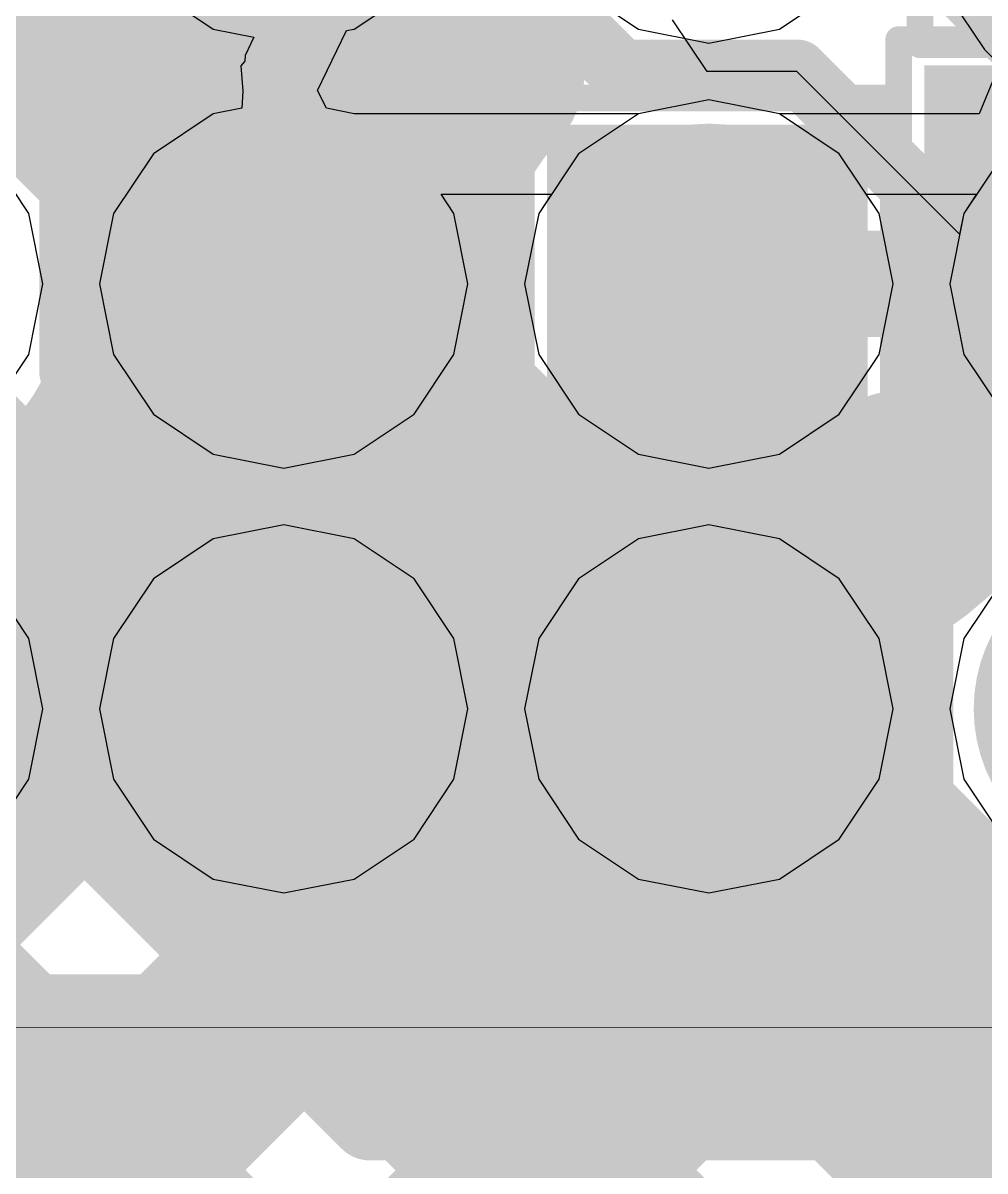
# Model space of a CAD drawing. Header units: millimetres. Extents: x 13 to 259, y -2 to 326.
# Drawn here: x 116.112 to 117.923, y 96.73 to 98.891 of the extents above; entities that cross this region are included whole.
import ezdxf

# ---------------------------------------------------------------- set-up
doc = ezdxf.new("R2010")
doc.units = ezdxf.units.MM
for name, color, linetype in [('BottomLayer', 5, 'Continuous'), ('BottomPaste', 16, 'Continuous'), ('BottomSolder', 6, 'Continuous'), ('ConnectLayer', 7, 'Continuous'), ('DrillDrawing', 1, 'Continuous'), ('Mechanical14', 56, 'Continuous'), ('Mechanical16', 56, 'Continuous'), ('MidLayer1', 16, 'Continuous'), ('MidLayer2', 76, 'Continuous'), ('MidLayer3', 90, 'Continuous'), ('MidLayer4', 156, 'Continuous'), ('MidLayer5', 130, 'Continuous'), ('MidLayer6', 216, 'Continuous'), ('MultiLayer', 9, 'Continuous'), ('TopLayer', 1, 'Continuous'), ('TopOverlay', 2, 'Continuous'), ('TopPaste', 8, 'Continuous'), ('TopSolder', 216, 'Continuous')]:
    doc.layers.add(name, color=color, linetype=linetype)

# ---------------------------------------------------------------- blocks, each defined once
blk = doc.blocks.new('CAPC0603X33N_B_3')
at = {"layer": 'BottomLayer'}
for points in [[(-0.575, -0.2), (-0.125, -0.2), (-0.575, 0.2), (-0.125, 0.2)], [(0.125, -0.2), (0.575, -0.2), (0.125, 0.2), (0.575, 0.2)]]:
    blk.add_solid(points, dxfattribs=at)
at = {"layer": 'BottomPaste'}
for points in [[(-0.575, -0.2), (-0.125, -0.2), (-0.575, 0.2), (-0.125, 0.2)], [(0.125, -0.2), (0.575, -0.2), (0.125, 0.2), (0.575, 0.2)]]:
    blk.add_solid(points, dxfattribs=at)
at = {"layer": 'BottomSolder'}
for points in [[(-0.6766, -0.3016), (-0.0234, -0.3016), (-0.6766, 0.3016), (-0.0234, 0.3016)], [(0.0234, -0.3016), (0.6766, -0.3016), (0.0234, 0.3016), (0.6766, 0.3016)]]:
    blk.add_solid(points, dxfattribs=at)
at = {"layer": 'Mechanical14', "const_width": 0.1}
for points in [[(-0.65, 0.25), (-0.65, -0.25)], [(0.65, 0.25), (-0.65, 0.25)], [(0.65, 0.25), (0.65, -0.25)], [(0.65, -0.25), (-0.65, -0.25)]]:
    blk.add_lwpolyline(points, dxfattribs=at)
at = {"layer": 'Mechanical14', "const_width": 0.05}
for points in [[(-0.675, 0.25, 1), (-0.625, 0.25, 1)], [(-0.675, 0.25, 1), (-0.625, 0.25, 1)], [(0.625, 0.25, 1), (0.675, 0.25, 1)], [(0.625, 0.25, 1), (0.675, 0.25, 1)], [(-0.675, -0.25, 1), (-0.625, -0.25, 1)], [(-0.675, -0.25, 1), (-0.625, -0.25, 1)], [(0.625, -0.25, 1), (0.675, -0.25, 1)], [(0.625, -0.25, 1), (0.675, -0.25, 1)]]:
    blk.add_lwpolyline(points, format="xyb", close=True, dxfattribs=at)
at = {"layer": 'Mechanical16', "const_width": 0.05}
for points in [[(-0.75, 0.35), (-0.75, -0.35)], [(0.75, 0.35), (-0.75, 0.35)], [(0.75, 0.35), (0.75, -0.35)], [(0, 0.3), (0, -0.3)], [(0.3, 0), (-0.3, 0)], [(0.75, -0.35), (-0.75, -0.35)]]:
    blk.add_lwpolyline(points, dxfattribs=at)
at = {"layer": 'Mechanical16', "const_width": 0.025}
for points in [[(-0.7625, 0.35, 1), (-0.7375, 0.35, 1)], [(-0.7625, 0.35, 1), (-0.7375, 0.35, 1)], [(0.7375, 0.35, 1), (0.7625, 0.35, 1)], [(0.7375, 0.35, 1), (0.7625, 0.35, 1)], [(-0.0125, 0.3, 1), (0.0125, 0.3, 1)], [(-0.3125, 0, 1), (-0.2875, 0, 1)], [(0.2875, 0, 1), (0.3125, 0, 1)], [(-0.0125, -0.3, 1), (0.0125, -0.3, 1)], [(-0.7625, -0.35, 1), (-0.7375, -0.35, 1)], [(-0.7625, -0.35, 1), (-0.7375, -0.35, 1)], [(0.7375, -0.35, 1), (0.7625, -0.35, 1)], [(0.7375, -0.35, 1), (0.7625, -0.35, 1)]]:
    blk.add_lwpolyline(points, format="xyb", close=True, dxfattribs=at)
blk = doc.blocks.new('RESC1005X40N_B_27')
at = {"layer": 'BottomLayer'}
blk.add_solid([(0.18, 0.31), (0.18, -0.31), (0.76, 0.31), (0.76, -0.31)], dxfattribs=at)
at = {"layer": 'BottomPaste'}
blk.add_solid([(0.18, 0.31), (0.18, -0.31), (0.76, 0.31), (0.76, -0.31)], dxfattribs=at)
at = {"layer": 'BottomSolder'}
blk.add_solid([(0.0784, 0.4116), (0.0784, -0.4116), (0.8616, 0.4116), (0.8616, -0.4116)], dxfattribs=at)
at = {"layer": 'Mechanical16', "const_width": 0.05}
for points in [[(0.91, 0.46), (-0.91, 0.46)], [(0.91, 0.46), (0.91, -0.46)], [(0.91, -0.46), (-0.91, -0.46)]]:
    blk.add_lwpolyline(points, dxfattribs=at)
at = {"layer": 'Mechanical16', "const_width": 0.025}
for points in [[(0.8975, 0.46, 1), (0.9225, 0.46, 1)], [(0.8975, 0.46, 1), (0.9225, 0.46, 1)], [(0.8975, -0.46, 1), (0.9225, -0.46, 1)], [(0.8975, -0.46, 1), (0.9225, -0.46, 1)]]:
    blk.add_lwpolyline(points, format="xyb", close=True, dxfattribs=at)
blk = doc.blocks.new('CAPC0603X33N_B_31')
at = {"layer": 'BottomLayer'}
for points in [[(-0.575, -0.2), (-0.125, -0.2), (-0.575, 0.2), (-0.125, 0.2)], [(0.125, -0.2), (0.575, -0.2), (0.125, 0.2), (0.575, 0.2)]]:
    blk.add_solid(points, dxfattribs=at)
at = {"layer": 'BottomPaste'}
for points in [[(-0.575, -0.2), (-0.125, -0.2), (-0.575, 0.2), (-0.125, 0.2)], [(0.125, -0.2), (0.575, -0.2), (0.125, 0.2), (0.575, 0.2)]]:
    blk.add_solid(points, dxfattribs=at)
at = {"layer": 'BottomSolder'}
for points in [[(-0.6766, -0.3016), (-0.0234, -0.3016), (-0.6766, 0.3016), (-0.0234, 0.3016)], [(0.0234, -0.3016), (0.6766, -0.3016), (0.0234, 0.3016), (0.6766, 0.3016)]]:
    blk.add_solid(points, dxfattribs=at)
at = {"layer": 'Mechanical14', "const_width": 0.1}
for points in [[(-0.65, 0.25), (-0.65, -0.25)], [(-0.65, 0.25), (0.65, 0.25)], [(0.65, 0.25), (0.65, -0.25)], [(-0.65, -0.25), (0.65, -0.25)]]:
    blk.add_lwpolyline(points, dxfattribs=at)
at = {"layer": 'Mechanical14', "const_width": 0.05}
for points in [[(-0.675, 0.25, 1), (-0.625, 0.25, 1)], [(-0.675, 0.25, 1), (-0.625, 0.25, 1)], [(0.625, 0.25, 1), (0.675, 0.25, 1)], [(0.625, 0.25, 1), (0.675, 0.25, 1)], [(-0.675, -0.25, 1), (-0.625, -0.25, 1)], [(-0.675, -0.25, 1), (-0.625, -0.25, 1)], [(0.625, -0.25, 1), (0.675, -0.25, 1)], [(0.625, -0.25, 1), (0.675, -0.25, 1)]]:
    blk.add_lwpolyline(points, format="xyb", close=True, dxfattribs=at)
at = {"layer": 'Mechanical16', "const_width": 0.05}
for points in [[(-0.75, 0.35), (-0.75, -0.35)], [(-0.75, 0.35), (0.75, 0.35)], [(0.75, 0.35), (0.75, -0.35)], [(0, 0.3), (0, -0.3)], [(-0.3, 0), (0.3, 0)], [(-0.75, -0.35), (0.75, -0.35)]]:
    blk.add_lwpolyline(points, dxfattribs=at)
at = {"layer": 'Mechanical16', "const_width": 0.025}
for points in [[(-0.7625, 0.35, 1), (-0.7375, 0.35, 1)], [(-0.7625, 0.35, 1), (-0.7375, 0.35, 1)], [(0.7375, 0.35, 1), (0.7625, 0.35, 1)], [(0.7375, 0.35, 1), (0.7625, 0.35, 1)], [(-0.0125, 0.3, 1), (0.0125, 0.3, 1)], [(-0.3125, 0, 1), (-0.2875, 0, 1)], [(0.2875, 0, 1), (0.3125, 0, 1)], [(-0.0125, -0.3, 1), (0.0125, -0.3, 1)], [(-0.7625, -0.35, 1), (-0.7375, -0.35, 1)], [(-0.7625, -0.35, 1), (-0.7375, -0.35, 1)], [(0.7375, -0.35, 1), (0.7625, -0.35, 1)], [(0.7375, -0.35, 1), (0.7625, -0.35, 1)]]:
    blk.add_lwpolyline(points, format="xyb", close=True, dxfattribs=at)
blk = doc.blocks.new('BGA144C80P12X12_1000X1000X170_150')
at = {"layer": 'Mechanical14', "const_width": 0.1}
blk.add_lwpolyline([(5, -5), (5, 5)], dxfattribs=at)
at = {"layer": 'TopLayer', "const_width": 0.2}
for points in [[(3.5, 3.6, 1), (3.7, 3.6, 1)], [(4.3, 3.6, 1), (4.5, 3.6, 1)], [(3.5, 2.8, 1), (3.7, 2.8, 1)], [(4.3, 2.8, 1), (4.5, 2.8, 1)]]:
    blk.add_lwpolyline(points, format="xyb", close=True, dxfattribs=at)
at = {"layer": 'TopOverlay'}
for const_width in [0.2, 0.001]:
    blk.add_lwpolyline([(5, -5), (5, 5)], dxfattribs=dict(at, const_width=const_width))
at = {"layer": 'TopPaste', "const_width": 0.2}
for points in [[(3.5, 3.6, 1), (3.7, 3.6, 1)], [(4.3, 3.6, 1), (4.5, 3.6, 1)], [(3.5, 2.8, 1), (3.7, 2.8, 1)], [(4.3, 2.8, 1), (4.5, 2.8, 1)]]:
    blk.add_lwpolyline(points, format="xyb", close=True, dxfattribs=at)
at = {"layer": 'TopSolder', "const_width": 0.3016}
for points in [[(3.4492, 4.4, 1), (3.7508, 4.4, 1)], [(4.2492, 4.4, 1), (4.5508, 4.4, 1)], [(3.4492, 3.6, 1), (3.7508, 3.6, 1)], [(4.2492, 3.6, 1), (4.5508, 3.6, 1)], [(3.4492, 2.8, 1), (3.7508, 2.8, 1)], [(4.2492, 2.8, 1), (4.5508, 2.8, 1)]]:
    blk.add_lwpolyline(points, format="xyb", close=True, dxfattribs=at)

msp = doc.modelspace()

# ---------------------------------------------------------------- linework, layer by layer
at = {"layer": 'BottomLayer', "const_width": 0.25}
for points in [[(116.4778, 98.4, 1), (116.7278, 98.4, 1)], [(117.2778, 98.4, 1), (117.5278, 98.4, 1)], [(116.4778, 97.6, 1), (116.7278, 97.6, 1)], [(117.2778, 97.6, 1), (117.5278, 97.6, 1)]]:
    msp.add_lwpolyline(points, format="xyb", close=True, dxfattribs=at)
at = {"layer": 'ConnectLayer'}
for p, q in [((117.8355, 98.97), (117.9217, 98.841)), ((116.3577, 98.9549), (116.4702, 98.8797)), ((116.7355, 98.8797), (116.848, 98.9549)), ((117.1577, 98.9549), (117.2702, 98.8797)), ((117.5355, 98.8797), (117.648, 98.9549)), ((117.3995, 98.8), (117.3345, 98.8973)), ((116.4702, 98.8797), (116.5467, 98.8645)), ((116.6664, 98.764), (116.721, 98.8769)), ((116.721, 98.8769), (116.7355, 98.8797)), ((117.2702, 98.8797), (117.4028, 98.8534)), ((117.4028, 98.8534), (117.5355, 98.8797)), ((116.5467, 98.8645), (116.53, 98.83)), ((116.53, 98.83), (116.5294, 98.819)), ((117.9217, 98.841), (117.95, 98.8127)), ((116.5294, 98.819), (116.5222, 98.8106)), ((116.5222, 98.8106), (116.5261, 98.7625)), ((117.95, 98.8127), (117.9118, 98.7203)), ((117.5685, 98.8), (117.3995, 98.8)), ((117.8748, 98.4937), (117.5685, 98.8)), ((116.5261, 98.7625), (116.5242, 98.731)), ((116.6835, 98.7306), (116.6664, 98.764)), ((117.4028, 98.7467), (117.2702, 98.7203)), ((117.4028, 98.7467), (117.2702, 98.7203)), ((117.5355, 98.7203), (117.4028, 98.7467)), ((117.5355, 98.7203), (117.4028, 98.7467)), ((116.5242, 98.731), (116.4702, 98.7203)), ((116.7355, 98.7203), (116.6835, 98.7306)), ((116.4702, 98.7203), (116.3577, 98.6451)), ((117.2702, 98.7203), (116.7355, 98.7203)), ((117.2702, 98.7203), (117.1577, 98.6451)), ((117.648, 98.6451), (117.5355, 98.7203)), ((117.9118, 98.7203), (117.5355, 98.7203)), ((116.1231, 98.5327), (116.048, 98.6451)), ((116.1231, 98.5327), (116.048, 98.6451)), ((116.3577, 98.6451), (116.2826, 98.5327)), ((117.1577, 98.6451), (117.0826, 98.5327)), ((117.7231, 98.5327), (117.648, 98.6451)), ((117.9577, 98.6451), (117.8826, 98.5327)), ((117.9577, 98.6451), (117.8826, 98.5327)), ((116.9231, 98.5327), (116.899, 98.5687)), ((116.899, 98.5687), (117.1067, 98.5687)), ((117.1067, 98.5687), (117.0826, 98.5327)), ((117.7231, 98.5327), (117.699, 98.5687)), ((117.699, 98.5687), (117.9067, 98.5687)), ((117.9067, 98.5687), (117.8826, 98.5327)), ((116.1495, 98.4), (116.1231, 98.5327)), ((116.1495, 98.4), (116.1231, 98.5327)), ((116.2826, 98.5327), (116.2562, 98.4)), ((116.9495, 98.4), (116.9231, 98.5327)), ((117.0826, 98.5327), (117.0562, 98.4)), ((117.0826, 98.5327), (117.0562, 98.4)), ((117.7495, 98.4), (117.7231, 98.5327)), ((117.7495, 98.4), (117.7231, 98.5327)), ((117.8826, 98.5327), (117.8562, 98.4)), ((117.8826, 98.5327), (117.8562, 98.4)), ((117.8826, 98.5327), (117.8748, 98.4937)), ((116.1231, 98.2673), (116.1495, 98.4)), ((116.1231, 98.2673), (116.1495, 98.4)), ((116.2562, 98.4), (116.2826, 98.2673)), ((116.9231, 98.2673), (116.9495, 98.4)), ((117.0562, 98.4), (117.0826, 98.2673)), ((117.0562, 98.4), (117.0826, 98.2673)), ((117.7231, 98.2673), (117.7495, 98.4)), ((117.7231, 98.2673), (117.7495, 98.4)), ((117.8562, 98.4), (117.8826, 98.2673)), ((117.8562, 98.4), (117.8826, 98.2673)), ((116.048, 98.1549), (116.1231, 98.2673)), ((116.048, 98.1549), (116.1231, 98.2673)), ((116.2826, 98.2673), (116.3577, 98.1549)), ((116.848, 98.1549), (116.9231, 98.2673)), ((117.0826, 98.2673), (117.1577, 98.1549)), ((117.0826, 98.2673), (117.1577, 98.1549)), ((117.648, 98.1549), (117.7231, 98.2673)), ((117.648, 98.1549), (117.7231, 98.2673)), ((117.8826, 98.2673), (117.9577, 98.1549)), ((117.8826, 98.2673), (117.9577, 98.1549)), ((116.3577, 98.1549), (116.4702, 98.0797)), ((116.7355, 98.0797), (116.848, 98.1549)), ((117.1577, 98.1549), (117.2702, 98.0797)), ((117.1577, 98.1549), (117.2702, 98.0797)), ((117.5355, 98.0797), (117.648, 98.1549)), ((117.5355, 98.0797), (117.648, 98.1549)), ((116.4702, 98.0797), (116.6028, 98.0534)), ((116.6028, 98.0534), (116.7355, 98.0797)), ((117.2702, 98.0797), (117.4028, 98.0534)), ((117.2702, 98.0797), (117.4028, 98.0534)), ((117.4028, 98.0534), (117.5355, 98.0797)), ((117.4028, 98.0534), (117.5355, 98.0797)), ((116.6028, 97.9467), (116.4702, 97.9203)), ((116.7355, 97.9203), (116.6028, 97.9467)), ((117.4028, 97.9467), (117.2702, 97.9203)), ((117.5355, 97.9203), (117.4028, 97.9467)), ((116.4702, 97.9203), (116.3577, 97.8451)), ((116.848, 97.8451), (116.7355, 97.9203)), ((117.2702, 97.9203), (117.1577, 97.8451)), ((117.648, 97.8451), (117.5355, 97.9203)), ((116.1231, 97.7327), (116.048, 97.8451)), ((116.3577, 97.8451), (116.2826, 97.7327)), ((116.9231, 97.7327), (116.848, 97.8451)), ((117.1577, 97.8451), (117.0826, 97.7327)), ((117.7231, 97.7327), (117.648, 97.8451)), ((117.9577, 97.8451), (117.8826, 97.7327)), ((117.9577, 97.8451), (117.8826, 97.7327)), ((116.1495, 97.6), (116.1231, 97.7327)), ((116.2826, 97.7327), (116.2562, 97.6)), ((116.9495, 97.6), (116.9231, 97.7327)), ((117.0826, 97.7327), (117.0562, 97.6)), ((117.7495, 97.6), (117.7231, 97.7327)), ((117.8826, 97.7327), (117.8562, 97.6)), ((117.8826, 97.7327), (117.8562, 97.6)), ((116.1231, 97.4674), (116.1495, 97.6)), ((116.2562, 97.6), (116.2826, 97.4674)), ((116.9231, 97.4674), (116.9495, 97.6)), ((117.0562, 97.6), (117.0826, 97.4674)), ((117.7231, 97.4674), (117.7495, 97.6)), ((117.8562, 97.6), (117.8826, 97.4674)), ((117.8562, 97.6), (117.8826, 97.4674)), ((116.048, 97.3549), (116.1231, 97.4674)), ((116.2826, 97.4674), (116.3577, 97.3549)), ((116.848, 97.3549), (116.9231, 97.4674)), ((117.0826, 97.4674), (117.1577, 97.3549)), ((117.648, 97.3549), (117.7231, 97.4674)), ((117.8826, 97.4674), (117.9577, 97.3549)), ((117.8826, 97.4674), (117.9577, 97.3549)), ((116.3577, 97.3549), (116.4702, 97.2797)), ((116.7355, 97.2797), (116.848, 97.3549)), ((117.1577, 97.3549), (117.2702, 97.2797)), ((117.5355, 97.2797), (117.648, 97.3549)), ((116.4702, 97.2797), (116.6028, 97.2534)), ((116.6028, 97.2534), (116.7355, 97.2797)), ((117.2702, 97.2797), (117.4028, 97.2534)), ((117.4028, 97.2534), (117.5355, 97.2797))]:
    msp.add_line(p, q, dxfattribs=at)
at = {"layer": 'ConnectLayer', "const_width": 0.4}
for points in [[(116.9691, 98.8, -0.390738), (116.9691, 99.6)], [(116.9691, 98.8, -0.390738), (116.9691, 99.6)], [(116.3928, 99.2, -0.188433), (116.2365, 98.8)], [(116.3928, 99.2, -0.188433), (116.2365, 98.8)], [(116.2365, 98.8, -0.188433), (116.3928, 98.4)], [(116.2365, 98.8, -0.188433), (116.3928, 98.4)], [(117.6843, 97.8815, -0.847901), (116.9691, 98.8)], [(117.6843, 97.8815, -0.847901), (116.9691, 98.8)], [(116.3928, 98.4, -0.568622), (115.5214, 97.8815)], [(116.3928, 98.4, -0.568622), (115.5214, 97.8815)], [(116.3928, 98.4, -0.09453), (116.3514, 98.1828)], [(116.72, 97.9515, -0.198912), (116.6028, 98.2343)], [(116.7205, 97.951, -0.199374), (116.6028, 98.2343)], [(116.4852, 98.049, -0.199374), (116.6028, 97.7657)], [(116.4857, 98.0485, -0.198912), (116.6028, 97.7657)], [(117.6843, 97.8815, -0.062001), (117.7691, 98)], [(117.6843, 97.8815, -0.062001), (117.7691, 98)], [(117.8028, 97.9663, -0.062001), (117.6843, 97.8815)], [(117.8028, 97.9663, -0.062001), (117.6843, 97.8815)], [(118.7928, 97.6, -1.285638), (117.6843, 97.8815)], [(118.7928, 97.6, -1.285638), (117.6843, 97.8815)], [(117.2372, 97.6, -0.199374), (116.9538, 97.7177)], [(117.2372, 97.6, -0.198912), (116.9543, 97.7172)], [(117.7354, 97.24, -0.165558), (117.6128, 97.6)], [(116.7297, 97.426, -0.067522), (116.8185, 97.3585)]]:
    msp.add_lwpolyline(points, format="xyb", dxfattribs=at)
for points in [[(116.3894, 99.1364), (116.8708, 98.655)], [(116.3894, 99.1364), (116.8708, 98.655)], [(116.3725, 98.5535), (116.8405, 99.0214)], [(116.3725, 98.5535), (116.8405, 99.0214)], [(116.3928, 98.4), (116.6028, 98.4)], [(116.6028, 98.2343), (116.6028, 98.4)], [(116.3832, 98.2941), (125.4107, 89.2666)], [(116.3832, 98.2941), (125.4107, 89.2666)], [(116.3832, 98.2941), (116.6825, 97.9949)], [(114.7707, 96.1031), (116.8532, 98.1856)], [(114.7707, 96.1031), (116.8532, 98.1856)], [(116.3514, 98.1828), (116.4852, 98.049)], [(116.5764, 97.9088), (116.6741, 98.0065)], [(116.7205, 97.951), (116.9538, 97.7177)], [(115.9887, 97.8401), (124.9994, 88.8294)], [(115.9887, 97.8401), (124.9994, 88.8294)], [(114.9972, 95.4811), (117.3306, 97.8145)], [(114.9972, 95.4811), (117.3306, 97.8145)], [(116.6028, 97.5529), (116.6028, 97.7657)], [(116.9977, 97.6796), (117.4373, 97.24)], [(116.8465, 97.3304), (117.1306, 97.6145)], [(117.2372, 97.6), (117.6128, 97.6)], [(116.6028, 97.5529), (116.7297, 97.426)], [(115.5636, 97.4166), (117.1153, 95.8649)], [(115.5636, 97.4166), (117.1153, 95.8649)], [(116.8185, 97.3585), (116.9369, 97.24)], [(114.8242, 94.4595), (117.6839, 97.3193)], [(114.8242, 94.4595), (117.6839, 97.3193)], [(117.6047, 97.24), (117.6839, 97.3193)], [(116.9369, 97.24), (117.7354, 97.24)], [(117.0762, 95.863), (118.2236, 97.0104)], [(117.0762, 95.863), (118.2236, 97.0104)]]:
    msp.add_lwpolyline(points, dxfattribs=at)
at = {"layer": 'ConnectLayer', "const_width": 0.2}
for points in [[(116.7405, 99.0214, 1), (116.9405, 99.0214, 1)], [(116.7405, 99.0214, 1), (116.9405, 99.0214, 1)], [(116.1365, 98.8, 1), (116.3365, 98.8, 1)], [(116.1365, 98.8, 1), (116.3365, 98.8, 1)], [(116.1365, 98.8, 1), (116.3365, 98.8, 1)], [(116.1365, 98.8, 1), (116.3365, 98.8, 1)], [(116.8691, 98.8, 1), (117.0691, 98.8, 1)], [(116.8691, 98.8, 1), (117.0691, 98.8, 1)], [(116.8691, 98.8, 1), (117.0691, 98.8, 1)], [(116.8691, 98.8, 1), (117.0691, 98.8, 1)], [(116.7708, 98.655, 1), (116.9708, 98.655, 1)], [(116.7708, 98.655, 1), (116.9708, 98.655, 1)], [(116.2725, 98.5535, 1), (116.4725, 98.5535, 1)], [(116.2725, 98.5535, 1), (116.4725, 98.5535, 1)], [(116.2928, 98.4, 1), (116.4928, 98.4, 1)], [(116.2928, 98.4, 1), (116.4928, 98.4, 1)], [(116.2928, 98.4, 1), (116.4928, 98.4, 1)], [(116.2928, 98.4, 1), (116.4928, 98.4, 1)], [(116.2928, 98.4, 1), (116.4928, 98.4, 1)], [(116.2928, 98.4, 1), (116.4928, 98.4, 1)], [(116.5028, 98.4, 1), (116.7028, 98.4, 1)], [(116.5028, 98.4, 1), (116.7028, 98.4, 1)], [(116.2832, 98.2941, 1), (116.4832, 98.2941, 1)], [(116.2832, 98.2941, 1), (116.4832, 98.2941, 1)], [(116.2832, 98.2941, 1), (116.4832, 98.2941, 1)], [(116.5028, 98.2343, 1), (116.7028, 98.2343, 1)], [(116.5028, 98.2343, 1), (116.7028, 98.2343, 1)], [(116.5028, 98.2343, 1), (116.7028, 98.2343, 1)], [(116.2514, 98.1828, 1), (116.4514, 98.1828, 1)], [(116.2514, 98.1828, 1), (116.4514, 98.1828, 1)], [(116.7532, 98.1856, 1), (116.9532, 98.1856, 1)], [(116.7532, 98.1856, 1), (116.9532, 98.1856, 1)], [(116.3852, 98.049, 1), (116.5852, 98.049, 1)], [(116.3852, 98.049, 1), (116.5852, 98.049, 1)], [(116.3857, 98.0485, 1), (116.5857, 98.0485, 1)], [(116.5741, 98.0065, 1), (116.7741, 98.0065, 1)], [(116.5825, 97.9949, 1), (116.7825, 97.9949, 1)], [(117.6691, 98, 1), (117.8691, 98, 1)], [(117.6691, 98, 1), (117.8691, 98, 1)], [(117.7028, 97.9663, 1), (117.9028, 97.9663, 1)], [(117.7028, 97.9663, 1), (117.9028, 97.9663, 1)], [(116.62, 97.9515, 1), (116.82, 97.9515, 1)], [(116.6205, 97.951, 1), (116.8205, 97.951, 1)], [(116.6205, 97.951, 1), (116.8205, 97.951, 1)], [(116.4764, 97.9088, 1), (116.6764, 97.9088, 1)], [(117.5843, 97.8815, 1), (117.7843, 97.8815, 1)], [(117.5843, 97.8815, 1), (117.7843, 97.8815, 1)], [(117.5843, 97.8815, 1), (117.7843, 97.8815, 1)], [(117.5843, 97.8815, 1), (117.7843, 97.8815, 1)], [(117.5843, 97.8815, 1), (117.7843, 97.8815, 1)], [(117.5843, 97.8815, 1), (117.7843, 97.8815, 1)], [(117.5843, 97.8815, 1), (117.7843, 97.8815, 1)], [(117.5843, 97.8815, 1), (117.7843, 97.8815, 1)], [(115.8887, 97.8401, 1), (116.0887, 97.8401, 1)], [(115.8887, 97.8401, 1), (116.0887, 97.8401, 1)], [(117.2306, 97.8145, 1), (117.4306, 97.8145, 1)], [(117.2306, 97.8145, 1), (117.4306, 97.8145, 1)], [(116.5028, 97.7657, 1), (116.7028, 97.7657, 1)], [(116.5028, 97.7657, 1), (116.7028, 97.7657, 1)], [(116.5028, 97.7657, 1), (116.7028, 97.7657, 1)], [(116.8538, 97.7177, 1), (117.0538, 97.7177, 1)], [(116.8538, 97.7177, 1), (117.0538, 97.7177, 1)], [(116.8543, 97.7172, 1), (117.0543, 97.7172, 1)], [(116.8977, 97.6796, 1), (117.0977, 97.6796, 1)], [(117.0306, 97.6145, 1), (117.2306, 97.6145, 1)], [(117.1372, 97.6, 1), (117.3372, 97.6, 1)], [(117.1372, 97.6, 1), (117.3372, 97.6, 1)], [(117.1372, 97.6, 1), (117.3372, 97.6, 1)], [(117.5128, 97.6, 1), (117.7128, 97.6, 1)], [(117.5128, 97.6, 1), (117.7128, 97.6, 1)], [(116.5028, 97.5529, 1), (116.7028, 97.5529, 1)], [(116.5028, 97.5529, 1), (116.7028, 97.5529, 1)], [(116.6297, 97.426, 1), (116.8297, 97.426, 1)], [(116.6297, 97.426, 1), (116.8297, 97.426, 1)], [(116.7185, 97.3585, 1), (116.9185, 97.3585, 1)], [(116.7185, 97.3585, 1), (116.9185, 97.3585, 1)], [(116.7465, 97.3304, 1), (116.9465, 97.3304, 1)], [(117.5839, 97.3193, 1), (117.7839, 97.3193, 1)], [(117.5839, 97.3193, 1), (117.7839, 97.3193, 1)], [(117.5839, 97.3193, 1), (117.7839, 97.3193, 1)], [(116.8369, 97.24, 1), (117.0369, 97.24, 1)], [(116.8369, 97.24, 1), (117.0369, 97.24, 1)], [(117.3373, 97.24, 1), (117.5373, 97.24, 1)], [(117.5047, 97.24, 1), (117.7047, 97.24, 1)], [(117.6354, 97.24, 1), (117.8354, 97.24, 1)], [(117.6354, 97.24, 1), (117.8354, 97.24, 1)]]:
    msp.add_lwpolyline(points, format="xyb", close=True, dxfattribs=at)
at = {"layer": 'DrillDrawing', "const_width": 0.0508}
for points in [[(116.4758, 98.527), (116.4758, 98.654)], [(116.4758, 98.654), (116.7298, 98.654)], [(116.7298, 98.527), (116.7298, 98.654)], [(117.2758, 98.527), (117.2758, 98.654)], [(117.2758, 98.654), (117.5298, 98.654)], [(117.5298, 98.527), (117.5298, 98.654)], [(116.3488, 98.273), (116.3488, 98.527)], [(116.3488, 98.527), (116.4758, 98.527)], [(116.7298, 98.527), (116.8568, 98.527)], [(116.8568, 98.273), (116.8568, 98.527)], [(117.1488, 98.273), (117.1488, 98.527)], [(117.1488, 98.527), (117.2758, 98.527)], [(117.5298, 98.527), (117.6568, 98.527)], [(117.6568, 98.273), (117.6568, 98.527)], [(116.3488, 98.273), (116.4758, 98.273)], [(116.4758, 98.146), (116.4758, 98.273)], [(116.7298, 98.273), (116.8568, 98.273)], [(116.7298, 98.146), (116.7298, 98.273)], [(117.1488, 98.273), (117.2758, 98.273)], [(117.2758, 98.146), (117.2758, 98.273)], [(117.5298, 98.273), (117.6568, 98.273)], [(117.5298, 98.146), (117.5298, 98.273)], [(116.4758, 98.146), (116.7298, 98.146)], [(117.2758, 98.146), (117.5298, 98.146)], [(116.4758, 97.727), (116.4758, 97.854)], [(116.4758, 97.854), (116.7298, 97.854)], [(116.7298, 97.727), (116.7298, 97.854)], [(117.2758, 97.727), (117.2758, 97.854)], [(117.2758, 97.854), (117.5298, 97.854)], [(117.5298, 97.727), (117.5298, 97.854)], [(116.3488, 97.473), (116.3488, 97.727)], [(116.3488, 97.727), (116.4758, 97.727)], [(116.7298, 97.727), (116.8568, 97.727)], [(116.8568, 97.473), (116.8568, 97.727)], [(117.1488, 97.473), (117.1488, 97.727)], [(117.1488, 97.727), (117.2758, 97.727)], [(117.5298, 97.727), (117.6568, 97.727)], [(117.6568, 97.473), (117.6568, 97.727)], [(116.3488, 97.473), (116.4758, 97.473)], [(116.4758, 97.346), (116.4758, 97.473)], [(116.7298, 97.473), (116.8568, 97.473)], [(116.7298, 97.346), (116.7298, 97.473)], [(117.1488, 97.473), (117.2758, 97.473)], [(117.2758, 97.346), (117.2758, 97.473)], [(117.5298, 97.473), (117.6568, 97.473)], [(117.5298, 97.346), (117.5298, 97.473)], [(116.4758, 97.346), (116.7298, 97.346)], [(117.2758, 97.346), (117.5298, 97.346)]]:
    msp.add_lwpolyline(points, dxfattribs=at)
at = {"layer": 'DrillDrawing', "const_width": 0.0254}
for points in [[(116.4631, 98.654, 1), (116.4885, 98.654, 1)], [(116.4631, 98.654, 1), (116.4885, 98.654, 1)], [(116.7171, 98.654, 1), (116.7425, 98.654, 1)], [(116.7171, 98.654, 1), (116.7425, 98.654, 1)], [(117.2631, 98.654, 1), (117.2885, 98.654, 1)], [(117.2631, 98.654, 1), (117.2885, 98.654, 1)], [(117.5171, 98.654, 1), (117.5425, 98.654, 1)], [(117.5171, 98.654, 1), (117.5425, 98.654, 1)], [(116.3361, 98.527, 1), (116.3615, 98.527, 1)], [(116.3361, 98.527, 1), (116.3615, 98.527, 1)], [(116.4631, 98.527, 1), (116.4885, 98.527, 1)], [(116.4631, 98.527, 1), (116.4885, 98.527, 1)], [(116.7171, 98.527, 1), (116.7425, 98.527, 1)], [(116.7171, 98.527, 1), (116.7425, 98.527, 1)], [(116.8441, 98.527, 1), (116.8695, 98.527, 1)], [(116.8441, 98.527, 1), (116.8695, 98.527, 1)], [(117.1361, 98.527, 1), (117.1615, 98.527, 1)], [(117.1361, 98.527, 1), (117.1615, 98.527, 1)], [(117.2631, 98.527, 1), (117.2885, 98.527, 1)], [(117.2631, 98.527, 1), (117.2885, 98.527, 1)], [(117.5171, 98.527, 1), (117.5425, 98.527, 1)], [(117.5171, 98.527, 1), (117.5425, 98.527, 1)], [(117.6441, 98.527, 1), (117.6695, 98.527, 1)], [(117.6441, 98.527, 1), (117.6695, 98.527, 1)], [(116.3361, 98.273, 1), (116.3615, 98.273, 1)], [(116.3361, 98.273, 1), (116.3615, 98.273, 1)], [(116.4631, 98.273, 1), (116.4885, 98.273, 1)], [(116.4631, 98.273, 1), (116.4885, 98.273, 1)], [(116.7171, 98.273, 1), (116.7425, 98.273, 1)], [(116.7171, 98.273, 1), (116.7425, 98.273, 1)], [(116.8441, 98.273, 1), (116.8695, 98.273, 1)], [(116.8441, 98.273, 1), (116.8695, 98.273, 1)], [(117.1361, 98.273, 1), (117.1615, 98.273, 1)], [(117.1361, 98.273, 1), (117.1615, 98.273, 1)], [(117.2631, 98.273, 1), (117.2885, 98.273, 1)], [(117.2631, 98.273, 1), (117.2885, 98.273, 1)], [(117.5171, 98.273, 1), (117.5425, 98.273, 1)], [(117.5171, 98.273, 1), (117.5425, 98.273, 1)], [(117.6441, 98.273, 1), (117.6695, 98.273, 1)], [(117.6441, 98.273, 1), (117.6695, 98.273, 1)], [(116.4631, 98.146, 1), (116.4885, 98.146, 1)], [(116.4631, 98.146, 1), (116.4885, 98.146, 1)], [(116.7171, 98.146, 1), (116.7425, 98.146, 1)], [(116.7171, 98.146, 1), (116.7425, 98.146, 1)], [(117.2631, 98.146, 1), (117.2885, 98.146, 1)], [(117.2631, 98.146, 1), (117.2885, 98.146, 1)], [(117.5171, 98.146, 1), (117.5425, 98.146, 1)], [(117.5171, 98.146, 1), (117.5425, 98.146, 1)], [(116.4631, 97.854, 1), (116.4885, 97.854, 1)], [(116.4631, 97.854, 1), (116.4885, 97.854, 1)], [(116.7171, 97.854, 1), (116.7425, 97.854, 1)], [(116.7171, 97.854, 1), (116.7425, 97.854, 1)], [(117.2631, 97.854, 1), (117.2885, 97.854, 1)], [(117.2631, 97.854, 1), (117.2885, 97.854, 1)], [(117.5171, 97.854, 1), (117.5425, 97.854, 1)], [(117.5171, 97.854, 1), (117.5425, 97.854, 1)], [(116.3361, 97.727, 1), (116.3615, 97.727, 1)], [(116.3361, 97.727, 1), (116.3615, 97.727, 1)], [(116.4631, 97.727, 1), (116.4885, 97.727, 1)], [(116.4631, 97.727, 1), (116.4885, 97.727, 1)], [(116.7171, 97.727, 1), (116.7425, 97.727, 1)], [(116.7171, 97.727, 1), (116.7425, 97.727, 1)], [(116.8441, 97.727, 1), (116.8695, 97.727, 1)], [(116.8441, 97.727, 1), (116.8695, 97.727, 1)], [(117.1361, 97.727, 1), (117.1615, 97.727, 1)], [(117.1361, 97.727, 1), (117.1615, 97.727, 1)], [(117.2631, 97.727, 1), (117.2885, 97.727, 1)], [(117.2631, 97.727, 1), (117.2885, 97.727, 1)], [(117.5171, 97.727, 1), (117.5425, 97.727, 1)], [(117.5171, 97.727, 1), (117.5425, 97.727, 1)], [(117.6441, 97.727, 1), (117.6695, 97.727, 1)], [(117.6441, 97.727, 1), (117.6695, 97.727, 1)], [(116.3361, 97.473, 1), (116.3615, 97.473, 1)], [(116.3361, 97.473, 1), (116.3615, 97.473, 1)], [(116.4631, 97.473, 1), (116.4885, 97.473, 1)], [(116.4631, 97.473, 1), (116.4885, 97.473, 1)], [(116.7171, 97.473, 1), (116.7425, 97.473, 1)], [(116.7171, 97.473, 1), (116.7425, 97.473, 1)], [(116.8441, 97.473, 1), (116.8695, 97.473, 1)], [(116.8441, 97.473, 1), (116.8695, 97.473, 1)], [(117.1361, 97.473, 1), (117.1615, 97.473, 1)], [(117.1361, 97.473, 1), (117.1615, 97.473, 1)], [(117.2631, 97.473, 1), (117.2885, 97.473, 1)], [(117.2631, 97.473, 1), (117.2885, 97.473, 1)], [(117.5171, 97.473, 1), (117.5425, 97.473, 1)], [(117.5171, 97.473, 1), (117.5425, 97.473, 1)], [(117.6441, 97.473, 1), (117.6695, 97.473, 1)], [(117.6441, 97.473, 1), (117.6695, 97.473, 1)], [(116.4631, 97.346, 1), (116.4885, 97.346, 1)], [(116.4631, 97.346, 1), (116.4885, 97.346, 1)], [(116.7171, 97.346, 1), (116.7425, 97.346, 1)], [(116.7171, 97.346, 1), (116.7425, 97.346, 1)], [(117.2631, 97.346, 1), (117.2885, 97.346, 1)], [(117.2631, 97.346, 1), (117.2885, 97.346, 1)], [(117.5171, 97.346, 1), (117.5425, 97.346, 1)], [(117.5171, 97.346, 1), (117.5425, 97.346, 1)]]:
    msp.add_lwpolyline(points, format="xyb", close=True, dxfattribs=at)
at = {"layer": 'MidLayer1', "const_width": 0.2}
for points in [[(116.5028, 98.4, 1), (116.7028, 98.4, 1)], [(117.3028, 98.4, 1), (117.5028, 98.4, 1)], [(116.5028, 97.6, 1), (116.7028, 97.6, 1)], [(117.3028, 97.6, 1), (117.5028, 97.6, 1)]]:
    msp.add_lwpolyline(points, format="xyb", close=True, dxfattribs=at)
at = {"layer": 'MidLayer2', "const_width": 0.12}
for points in [[(116.2028, 99.0343), (116.4372, 98.8)], [(117.0028, 99.0343), (117.2372, 98.8)], [(116.4372, 98.8), (116.7685, 98.8)], [(116.7685, 98.8), (117.0028, 98.5657)], [(117.2372, 98.8), (117.5685, 98.8)], [(117.5685, 98.8), (117.8028, 98.5657)], [(117.0028, 97.4343), (117.0028, 98.5657)], [(117.8028, 97.4343), (117.8028, 98.5657)], [(115.8028, 98.4), (116.2028, 98)], [(116.2028, 97.4263), (116.2028, 98)], [(117.0028, 97.4343), (117.2372, 97.2)], [(117.8028, 97.4343), (121.6515, 93.5857)], [(116.2028, 97.4263), (116.4998, 97.1293)], [(115.9766, 97.2), (116.1798, 96.9968)], [(117.2372, 97.2), (117.5846, 97.2)], [(117.5846, 97.2), (121.5189, 93.2657)], [(116.4998, 97.1293), (118.7733, 94.8559)], [(116.4998, 97.1293), (116.4998, 97.1293)], [(116.1798, 96.9968), (118.6601, 94.5165)], [(116.1798, 96.9968), (116.1798, 96.9968)]]:
    msp.add_lwpolyline(points, dxfattribs=at)
at = {"layer": 'MidLayer2'}
for points, const_width in [([(116.4072, 98.8, 1), (116.4672, 98.8, 1)], 0.06), ([(116.4072, 98.8, 1), (116.4672, 98.8, 1)], 0.06), ([(116.7385, 98.8, 1), (116.7985, 98.8, 1)], 0.06), ([(116.7385, 98.8, 1), (116.7985, 98.8, 1)], 0.06), ([(117.2072, 98.8, 1), (117.2672, 98.8, 1)], 0.06), ([(117.2072, 98.8, 1), (117.2672, 98.8, 1)], 0.06), ([(117.5385, 98.8, 1), (117.5985, 98.8, 1)], 0.06), ([(117.5385, 98.8, 1), (117.5985, 98.8, 1)], 0.06), ([(116.9728, 98.5657, 1), (117.0328, 98.5657, 1)], 0.06), ([(116.9728, 98.5657, 1), (117.0328, 98.5657, 1)], 0.06), ([(117.7728, 98.5657, 1), (117.8328, 98.5657, 1)], 0.06), ([(117.7728, 98.5657, 1), (117.8328, 98.5657, 1)], 0.06), ([(116.5028, 98.4, 1), (116.7028, 98.4, 1)], 0.2), ([(117.3028, 98.4, 1), (117.5028, 98.4, 1)], 0.2), ([(116.1728, 98, 1), (116.2328, 98, 1)], 0.06), ([(116.1728, 98, 1), (116.2328, 98, 1)], 0.06), ([(116.5028, 97.6, 1), (116.7028, 97.6, 1)], 0.2), ([(117.3028, 97.6, 1), (117.5028, 97.6, 1)], 0.2), ([(116.9728, 97.4343, 1), (117.0328, 97.4343, 1)], 0.06), ([(116.9728, 97.4343, 1), (117.0328, 97.4343, 1)], 0.06), ([(117.7728, 97.4343, 1), (117.8328, 97.4343, 1)], 0.06), ([(117.7728, 97.4343, 1), (117.8328, 97.4343, 1)], 0.06), ([(116.1728, 97.4263, 1), (116.2328, 97.4263, 1)], 0.06), ([(116.1728, 97.4263, 1), (116.2328, 97.4263, 1)], 0.06), ([(117.2072, 97.2, 1), (117.2672, 97.2, 1)], 0.06), ([(117.2072, 97.2, 1), (117.2672, 97.2, 1)], 0.06), ([(117.5546, 97.2, 1), (117.6146, 97.2, 1)], 0.06), ([(117.5546, 97.2, 1), (117.6146, 97.2, 1)], 0.06), ([(116.4698, 97.1293, 1), (116.5298, 97.1293, 1)], 0.06), ([(116.4698, 97.1293, 1), (116.5298, 97.1293, 1)], 0.06), ([(116.4698, 97.1293, 1), (116.5298, 97.1293, 1)], 0.06), ([(116.4698, 97.1293, 1), (116.5298, 97.1293, 1)], 0.06), ([(116.1498, 96.9968, 1), (116.2098, 96.9968, 1)], 0.06), ([(116.1498, 96.9968, 1), (116.2098, 96.9968, 1)], 0.06), ([(116.1498, 96.9968, 1), (116.2098, 96.9968, 1)], 0.06), ([(116.1498, 96.9968, 1), (116.2098, 96.9968, 1)], 0.06)]:
    msp.add_lwpolyline(points, format="xyb", close=True, dxfattribs=dict(at, const_width=const_width))
at = {"layer": 'MidLayer3'}
for points, const_width in [([(117.8028, 99.0343), (118.0372, 98.8)], 0.12), ([(114.0372, 98.8), (116.7685, 98.8)], 0.12), ([(116.7685, 98.8), (117.0028, 98.5657)], 0.12), ([(117.0028, 98.2343), (117.0028, 98.5657)], 0.12), ([(117.4028, 98.4), (118.2028, 98.4)], 0.2), ([(117.0028, 98.2343), (117.2372, 98)], 0.12), ([(115.9685, 98), (116.2028, 97.7657)], 0.12), ([(117.2372, 98), (119.0639, 98)], 0.12), ([(116.2028, 97.3872), (116.2028, 97.7657)], 0.12), ([(116.2028, 97.3872), (116.525, 97.065)], 0.12), ([(116.525, 97.065), (116.765, 96.825)], 0.15), ([(116.765, 96.825), (120.564, 96.825)], 0.15)]:
    msp.add_lwpolyline(points, dxfattribs=dict(at, const_width=const_width))
for points, const_width in [([(116.7385, 98.8, 1), (116.7985, 98.8, 1)], 0.06), ([(116.7385, 98.8, 1), (116.7985, 98.8, 1)], 0.06), ([(116.9728, 98.5657, 1), (117.0328, 98.5657, 1)], 0.06), ([(116.9728, 98.5657, 1), (117.0328, 98.5657, 1)], 0.06), ([(116.5028, 98.4, 1), (116.7028, 98.4, 1)], 0.2), ([(117.3028, 98.4, 1), (117.5028, 98.4, 1)], 0.2), ([(117.3528, 98.4, 1), (117.4528, 98.4, 1)], 0.1), ([(116.9728, 98.2343, 1), (117.0328, 98.2343, 1)], 0.06), ([(116.9728, 98.2343, 1), (117.0328, 98.2343, 1)], 0.06), ([(117.2072, 98, 1), (117.2672, 98, 1)], 0.06), ([(117.2072, 98, 1), (117.2672, 98, 1)], 0.06), ([(116.1728, 97.7657, 1), (116.2328, 97.7657, 1)], 0.06), ([(116.1728, 97.7657, 1), (116.2328, 97.7657, 1)], 0.06), ([(116.5028, 97.6, 1), (116.7028, 97.6, 1)], 0.2), ([(117.3028, 97.6, 1), (117.5028, 97.6, 1)], 0.2), ([(116.1728, 97.3872, 1), (116.2328, 97.3872, 1)], 0.06), ([(116.1728, 97.3872, 1), (116.2328, 97.3872, 1)], 0.06), ([(116.4875, 97.065, 1), (116.5625, 97.065, 1)], 0.075), ([(116.495, 97.065, 1), (116.555, 97.065, 1)], 0.06), ([(116.7275, 96.825, 1), (116.8025, 96.825, 1)], 0.075), ([(116.7275, 96.825, 1), (116.8025, 96.825, 1)], 0.075)]:
    msp.add_lwpolyline(points, format="xyb", close=True, dxfattribs=dict(at, const_width=const_width))
at = {"layer": 'MidLayer4', "const_width": 0.12}
for points in [[(116.2028, 99.0343), (116.4372, 98.8)], [(115.9846, 98.8), (116.2028, 98.5818)], [(116.4372, 98.8), (116.7685, 98.8)], [(116.7685, 98.8), (117.0028, 98.5657)], [(116.2028, 98.2343), (116.2028, 98.5818)], [(117.0028, 98.2343), (117.0028, 98.5657)], [(116.2028, 98.2343), (116.4372, 98)], [(117.0028, 98.2343), (117.2372, 98)], [(116.4372, 98), (116.7685, 98)], [(116.7685, 98), (117.0028, 97.7657)], [(117.2372, 98), (117.5685, 98)], [(117.5685, 98), (117.8028, 97.7657)], [(117.0028, 97.4343), (117.0028, 97.7657)], [(117.8028, 97.4263), (117.8028, 97.7657)], [(117.0028, 97.4343), (117.7988, 96.6384)], [(117.8028, 97.4263), (118.3645, 96.8646)]]:
    msp.add_lwpolyline(points, dxfattribs=at)
at = {"layer": 'MidLayer4'}
for points, const_width in [([(116.4072, 98.8, 1), (116.4672, 98.8, 1)], 0.06), ([(116.4072, 98.8, 1), (116.4672, 98.8, 1)], 0.06), ([(116.7385, 98.8, 1), (116.7985, 98.8, 1)], 0.06), ([(116.7385, 98.8, 1), (116.7985, 98.8, 1)], 0.06), ([(116.1729, 98.5818, 1), (116.2328, 98.5818, 1)], 0.06), ([(116.1729, 98.5818, 1), (116.2328, 98.5818, 1)], 0.06), ([(116.9728, 98.5657, 1), (117.0328, 98.5657, 1)], 0.06), ([(116.9728, 98.5657, 1), (117.0328, 98.5657, 1)], 0.06), ([(116.5028, 98.4, 1), (116.7028, 98.4, 1)], 0.2), ([(117.3028, 98.4, 1), (117.5028, 98.4, 1)], 0.2), ([(116.1729, 98.2343, 1), (116.2328, 98.2343, 1)], 0.06), ([(116.1729, 98.2343, 1), (116.2328, 98.2343, 1)], 0.06), ([(116.9728, 98.2343, 1), (117.0328, 98.2343, 1)], 0.06), ([(116.9728, 98.2343, 1), (117.0328, 98.2343, 1)], 0.06), ([(116.4072, 98, 1), (116.4672, 98, 1)], 0.06), ([(116.4072, 98, 1), (116.4672, 98, 1)], 0.06), ([(116.7385, 98, 1), (116.7985, 98, 1)], 0.06), ([(116.7385, 98, 1), (116.7985, 98, 1)], 0.06), ([(117.2072, 98, 1), (117.2672, 98, 1)], 0.06), ([(117.2072, 98, 1), (117.2672, 98, 1)], 0.06), ([(117.5385, 98, 1), (117.5985, 98, 1)], 0.06), ([(117.5385, 98, 1), (117.5985, 98, 1)], 0.06), ([(116.9728, 97.7657, 1), (117.0328, 97.7657, 1)], 0.06), ([(116.9728, 97.7657, 1), (117.0328, 97.7657, 1)], 0.06), ([(117.7729, 97.7657, 1), (117.8328, 97.7657, 1)], 0.06), ([(117.7729, 97.7657, 1), (117.8328, 97.7657, 1)], 0.06), ([(116.5028, 97.6, 1), (116.7028, 97.6, 1)], 0.2), ([(117.3028, 97.6, 1), (117.5028, 97.6, 1)], 0.2), ([(116.9728, 97.4343, 1), (117.0328, 97.4343, 1)], 0.06), ([(116.9728, 97.4343, 1), (117.0328, 97.4343, 1)], 0.06), ([(117.7729, 97.4263, 1), (117.8328, 97.4263, 1)], 0.06), ([(117.7729, 97.4263, 1), (117.8328, 97.4263, 1)], 0.06)]:
    msp.add_lwpolyline(points, format="xyb", close=True, dxfattribs=dict(at, const_width=const_width))
at = {"layer": 'MidLayer5', "const_width": 0.2}
for points in [[(116.5028, 98.4, 1), (116.7028, 98.4, 1)], [(117.3028, 98.4, 1), (117.5028, 98.4, 1)], [(116.5028, 97.6, 1), (116.7028, 97.6, 1)], [(117.3028, 97.6, 1), (117.5028, 97.6, 1)]]:
    msp.add_lwpolyline(points, format="xyb", close=True, dxfattribs=at)
at = {"layer": 'MidLayer6', "const_width": 0.2}
for points in [[(116.5028, 98.4, 1), (116.7028, 98.4, 1)], [(117.3028, 98.4, 1), (117.5028, 98.4, 1)], [(116.5028, 97.6, 1), (116.7028, 97.6, 1)], [(117.3028, 97.6, 1), (117.5028, 97.6, 1)]]:
    msp.add_lwpolyline(points, format="xyb", close=True, dxfattribs=at)
at = {"layer": 'MultiLayer', "const_width": 0.25}
for points in [[(116.4778, 98.4, 1), (116.7278, 98.4, 1)], [(117.2778, 98.4, 1), (117.5278, 98.4, 1)], [(116.4778, 97.6, 1), (116.7278, 97.6, 1)], [(117.2778, 97.6, 1), (117.5278, 97.6, 1)]]:
    msp.add_lwpolyline(points, format="xyb", close=True, dxfattribs=at)
at = {"layer": 'TopLayer', "const_width": 0.25}
for points in [[(116.4778, 98.4, 1), (116.7278, 98.4, 1)], [(117.2778, 98.4, 1), (117.5278, 98.4, 1)], [(116.4778, 97.6, 1), (116.7278, 97.6, 1)], [(117.2778, 97.6, 1), (117.5278, 97.6, 1)]]:
    msp.add_lwpolyline(points, format="xyb", close=True, dxfattribs=at)

# ---------------------------------------------------------------- block references
for name, p, rotation in [('BGA144C80P12X12_1000X1000X170_150', (113.8028, 102), 270), ('CAPC0603X33N_B_3', (118.55, 99.2), 180), ('RESC1005X40N_B_27', (118.67, 98.4), 180), ('CAPC0603X33N_B_31', (117.4, 98), 90)]:
    msp.add_blockref(name, p, dxfattribs=dict(rotation=rotation))

doc.saveas('drawing.dxf')
